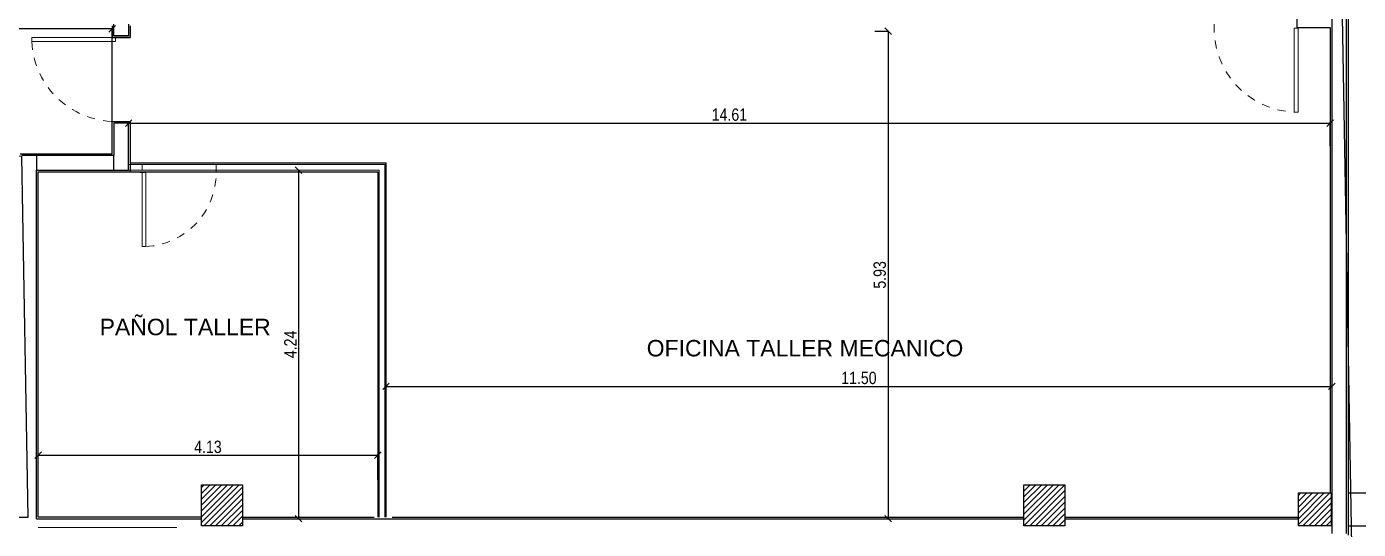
# Model space of a CAD drawing. Header units: millimetres. Extents: x 182 to 305, y 81 to 164.
# Drawn here: x 277.76 to 293.95, y 109.81 to 115.92 of the extents above; entities that cross this region are included whole.
import ezdxf

# ---------------------------------------------------------------- set-up
doc = ezdxf.new("R2010")
doc.units = ezdxf.units.MM
doc.linetypes.add('Dash 1_16_', pattern=[0.003174, 0.001587, -0.001587])
doc.linetypes.add('Hidden', pattern=[7.14375, 4.7625, -2.38125])
for name, color, linetype, lineweight in [('A-----NPP', 7, 'Continuous', 9), ('A-DOORSYM', 7, 'Continuous', 9), ('DIMENSION', 1, 'Continuous', 25), ('OBSERVACIONES', 7, 'Continuous', 25), ('S-COLSPRM', 7, 'Continuous', 9)]:
    doc.layers.add(name, color=color, linetype=linetype, lineweight=lineweight)
for name, color, linetype in [('C', 7, 'Continuous'), ('DURLOCK', 7, 'Continuous'), ('estructura', 7, 'Continuous'), ('HATCH LADRILLO HUECO 18', 7, 'Continuous'), ('LADRILLO HU 018', 7, 'Continuous'), ('REVOQUES', 7, 'Continuous'), ('Sectores', 3, 'Continuous'), ('TIERRA', 7, 'Continuous')]:
    doc.layers.add(name, color=color, linetype=linetype)
doc.styles.add('ARIALNARROW', font='ARIALN.TTF')
doc.styles.add('MtXpl_Arial_Unicode_', font='ARIALUNI.ttf')
doc.dimstyles.new('C', dxfattribs={"dimscale": 1.5, "dimtxt": 0.15, "dimasz": 0.08, "dimexe": 0.01, "dimexo": 0, "dimgap": 0.025, "dimtad": 1, "dimzin": 0, "dimdsep": 46, "dimtxsty": 'ARIALNARROW', "dimblk": 'OBLIQUE', "dimcen": 0, "dimclrd": 256, "dimclre": 256, "dimclrt": 256, "dimadec": 0, "dimazin": 0, "dimtfac": 1.666667, "dimtofl": 0, "dimtmove": 0, "dimatfit": 0, "dimldrblk": 'OBLIQUE', "dimfxl": 0.1, "dimtolj": 1, "dimtzin": 0, "dimarcsym": 0})

# ---------------------------------------------------------------- blocks, each defined once
blk = doc.blocks.new('_Oblique')
at = {"layer": 'estructura', "color": 0, "lineweight": -2}
blk.add_line((-0.5, -0.5), (0.5, 0.5), dxfattribs=at)
blk = doc.blocks.new('*D39')
at = {"layer": 'Defpoints', "color": 0}
for p in [(282.031109, 110.713191), (277.901109, 110.413191), (282.031109, 110.413191)]:
    blk.add_point(p, dxfattribs=at)
at = {"layer": 'DIMENSION', "lineweight": -2}
for p, q in [((277.901109, 110.413191), (277.901109, 110.723191)), ((277.901109, 110.713191), (282.031109, 110.713191)), ((282.031109, 110.413191), (282.031109, 110.723191))]:
    blk.add_line(p, q, dxfattribs=at)
at = {"layer": 'DIMENSION', "lineweight": -2, "xscale": 0.08, "yscale": 0.08, "zscale": 0.08, "rotation": 180}
blk.add_blockref('_Oblique', (277.901109, 110.713191), dxfattribs=at)
at = {"layer": 'DIMENSION', "lineweight": -2, "xscale": 0.08, "yscale": 0.08, "zscale": 0.08}
blk.add_blockref('_Oblique', (282.031109, 110.713191), dxfattribs=at)
at = {"layer": 'DIMENSION', "insert": (279.966109, 110.814767), "char_height": 0.15, "attachment_point": 5, "style": 'ARIALNARROW'}
blk.add_mtext('\\A1;4.13', dxfattribs=at)
blk = doc.blocks.new('*D42')
at = {"layer": 'Defpoints', "color": 0}
for p in [(281.068341, 114.179649), (281.068341, 109.942148), (281.068341, 109.942148)]:
    blk.add_point(p, dxfattribs=at)
at = {"layer": 'DIMENSION', "lineweight": -2}
for p, q in [((281.068341, 114.179649), (281.078341, 114.179649)), ((281.068341, 114.179649), (281.068341, 109.942148)), ((281.068341, 109.942148), (281.078341, 109.942148))]:
    blk.add_line(p, q, dxfattribs=at)
at = {"layer": 'DIMENSION', "lineweight": -2, "xscale": 0.08, "yscale": 0.08, "zscale": 0.08}
for p, rotation in [((281.068341, 114.179649), 90), ((281.068341, 109.942148), 270)]:
    blk.add_blockref('_Oblique', p, dxfattribs=dict(at, rotation=rotation))
at = {"layer": 'DIMENSION', "insert": (280.96804, 112.060899), "char_height": 0.15, "attachment_point": 5, "rotation": 90, "style": 'ARIALNARROW'}
blk.add_mtext('\\A1;4.24', dxfattribs=at)
blk = doc.blocks.new('*D43')
at = {"layer": 'Defpoints', "color": 0}
for p in [(279.001539, 114.752148), (293.610888, 114.752148), (293.610888, 114.475131)]:
    blk.add_point(p, dxfattribs=at)
at = {"layer": 'DIMENSION', "lineweight": -2}
for p, q in [((279.001539, 114.752148), (279.001539, 114.762148)), ((279.001539, 114.752148), (293.610888, 114.752148)), ((293.610888, 114.475131), (293.610888, 114.762148))]:
    blk.add_line(p, q, dxfattribs=at)
at = {"layer": 'DIMENSION', "lineweight": -2, "xscale": 0.08, "yscale": 0.08, "zscale": 0.08, "rotation": 180}
blk.add_blockref('_Oblique', (279.001539, 114.752148), dxfattribs=at)
at = {"layer": 'DIMENSION', "lineweight": -2, "xscale": 0.08, "yscale": 0.08, "zscale": 0.08}
blk.add_blockref('_Oblique', (293.610888, 114.752148), dxfattribs=at)
at = {"layer": 'DIMENSION', "insert": (286.306214, 114.853725), "char_height": 0.15, "attachment_point": 5, "style": 'ARIALNARROW'}
blk.add_mtext('\\A1;14.61', dxfattribs=at)
blk = doc.blocks.new('*D44')
at = {"layer": 'Defpoints', "color": 0}
for p in [(288.076551, 115.86953), (288.236514, 109.942148), (288.236514, 109.942148)]:
    blk.add_point(p, dxfattribs=at)
at = {"layer": 'DIMENSION', "lineweight": -2}
for p, q in [((288.076551, 115.86953), (288.246514, 115.86953)), ((288.236514, 115.86953), (288.236514, 109.942148)), ((288.236514, 109.942148), (288.246514, 109.942148))]:
    blk.add_line(p, q, dxfattribs=at)
at = {"layer": 'DIMENSION', "lineweight": -2, "xscale": 0.08, "yscale": 0.08, "zscale": 0.08}
for p, rotation in [((288.236514, 115.86953), 90), ((288.236514, 109.942148), 270)]:
    blk.add_blockref('_Oblique', p, dxfattribs=dict(at, rotation=rotation))
at = {"layer": 'DIMENSION', "insert": (288.134937, 112.905839), "char_height": 0.15, "attachment_point": 5, "rotation": 90, "style": 'ARIALNARROW'}
blk.add_mtext('\\A1;5.93', dxfattribs=at)
blk = doc.blocks.new('*D45')
at = {"layer": 'Defpoints', "color": 0}
for p in [(282.131109, 111.551239), (293.630888, 111.551239), (293.630888, 111.551239)]:
    blk.add_point(p, dxfattribs=at)
at = {"layer": 'DIMENSION', "lineweight": -2}
for p, q in [((282.131109, 111.551239), (282.131109, 111.561239)), ((282.131109, 111.551239), (293.630888, 111.551239)), ((293.630888, 111.551239), (293.630888, 111.561239))]:
    blk.add_line(p, q, dxfattribs=at)
at = {"layer": 'DIMENSION', "lineweight": -2, "xscale": 0.08, "yscale": 0.08, "zscale": 0.08, "rotation": 180}
blk.add_blockref('_Oblique', (282.131109, 111.551239), dxfattribs=at)
at = {"layer": 'DIMENSION', "lineweight": -2, "xscale": 0.08, "yscale": 0.08, "zscale": 0.08}
blk.add_blockref('_Oblique', (293.630888, 111.551239), dxfattribs=at)
at = {"layer": 'DIMENSION', "insert": (287.880999, 111.652816), "char_height": 0.15, "attachment_point": 5, "style": 'ARIALNARROW'}
blk.add_mtext('\\A1;11.50', dxfattribs=at)
blk = doc.blocks.new('*D51')
at = {"layer": 'Defpoints', "color": 0}
for p in [(265.220788, 115.897484), (265.220788, 115.897484), (278.801539, 114.575899)]:
    blk.add_point(p, dxfattribs=at)
at = {"layer": 'DIMENSION', "lineweight": -2}
for p, q in [((265.220788, 115.897484), (265.220788, 115.907484)), ((278.801539, 115.897484), (265.220788, 115.897484)), ((278.801539, 114.575899), (278.801539, 115.907484))]:
    blk.add_line(p, q, dxfattribs=at)
at = {"layer": 'DIMENSION', "lineweight": -2, "xscale": 0.08, "yscale": 0.08, "zscale": 0.08, "rotation": 180}
blk.add_blockref('_Oblique', (265.220788, 115.897484), dxfattribs=at)
at = {"layer": 'DIMENSION', "lineweight": -2, "xscale": 0.08, "yscale": 0.08, "zscale": 0.08}
blk.add_blockref('_Oblique', (278.801539, 115.897484), dxfattribs=at)
at = {"layer": 'DIMENSION', "insert": (272.011164, 115.999061), "char_height": 0.15, "attachment_point": 5, "style": 'ARIALNARROW'}
blk.add_mtext('\\A1;13.58', dxfattribs=at)

msp = doc.modelspace()

# ---------------------------------------------------------------- linework, layer by layer
at = {"color": 252, "ltscale": 0.01}
msp.add_lwpolyline([(269.166106, 114.429649), (269.186106, 109.962148), (277.780636, 109.962148), (277.701952, 114.344624)], close=True, dxfattribs=at)
at = {"layer": 'A-----NPP', "color": 252, "linetype": 'Hidden'}
msp.add_line((270.75581, 109.835648), (279.586106, 109.835648), dxfattribs=at)
at = {"layer": 'A-DOORSYM', "color": 252}
for p, q in [((277.823522, 115.742148), (277.823522, 115.792148)), ((277.823522, 115.792148), (278.843522, 115.792148)), ((278.843522, 115.792148), (278.843522, 115.742148)), ((293.171685, 115.904648), (293.171685, 114.884648)), ((293.221685, 115.904648), (293.171685, 115.904648)), ((293.221685, 114.884648), (293.221685, 115.904648)), ((278.843522, 115.742148), (277.823522, 115.742148)), ((293.171685, 114.884648), (293.221685, 114.884648)), ((279.141308, 114.149649), (279.191308, 114.149649)), ((279.211308, 114.149649), (279.166308, 114.149649)), ((279.166308, 114.149649), (279.166308, 113.249649)), ((279.211308, 113.249649), (279.211308, 114.149649)), ((279.166308, 113.249649), (279.211308, 113.249649))]:
    msp.add_line(p, q, dxfattribs=at)
at = {"layer": 'A-DOORSYM', "color": 252, "linetype": 'Dash 1_16_'}
for centre, radius, start, end in [((293.221685, 115.904648), 1.021225, 177.19363, 267.19363), ((278.843522, 115.792148), 1.021225, 182.80637, 272.80637), ((279.166308, 114.149649), 0.901124, 272.862405, 0)]:
    msp.add_arc(centre, radius, start, end, dxfattribs=at)
at = {"layer": 'C', "color": 252}
for p, q in [((279.886106, 109.854648), (279.886106, 110.354648)), ((279.886106, 110.354648), (280.386106, 110.354648)), ((280.386106, 110.354648), (280.386106, 109.854648)), ((289.886106, 109.854648), (289.886106, 110.354648)), ((289.886106, 110.354648), (290.386106, 110.354648)), ((290.386106, 110.354648), (290.386106, 109.854648)), ((293.225194, 109.854648), (293.225194, 110.254648)), ((293.225194, 110.254648), (293.625194, 110.254648)), ((293.625194, 110.254648), (293.625194, 109.854648)), ((280.386106, 109.854648), (279.886106, 109.854648)), ((290.386106, 109.854648), (289.886106, 109.854648)), ((293.625194, 109.854648), (293.225194, 109.854648))]:
    msp.add_line(p, q, dxfattribs=at)
at = {"layer": 'DURLOCK', "color": 252, "lineweight": 18}
for p, q in [((279.001539, 114.249649), (282.116109, 114.249649)), ((279.001539, 114.179649), (282.046109, 114.179649)), ((279.166308, 114.179649), (279.166308, 114.249649)), ((280.067432, 114.149649), (280.067432, 114.249649)), ((282.046109, 109.962148), (282.046109, 114.179649)), ((282.116109, 109.962148), (282.116109, 114.249649))]:
    msp.add_line(p, q, dxfattribs=at)
at = {"layer": 'HATCH LADRILLO HUECO 18', "color": 252, "ltscale": 5}
for p, q in [((278.821539, 114.359649), (277.881109, 114.359649)), ((277.881109, 114.359649), (277.881109, 114.179649)), ((278.821539, 114.179649), (278.821539, 114.359649)), ((277.881109, 114.179649), (278.821539, 114.179649))]:
    msp.add_line(p, q, dxfattribs=at)
at = {"layer": 'LADRILLO HU 018', "color": 252}
for p, q in [((293.630888, 117.95674), (293.630888, 109.762148)), ((293.810888, 109.762148), (293.810888, 117.95674)), ((278.821539, 115.812148), (278.821539, 115.954648)), ((279.001539, 115.954648), (279.001539, 115.812148)), ((279.001539, 115.812148), (278.821539, 115.812148)), ((279.001539, 114.752148), (278.821539, 114.752148)), ((278.821539, 114.752148), (278.821539, 114.359649)), ((279.001539, 114.179649), (279.001539, 114.752148)), ((278.821539, 114.359649), (277.701109, 114.359649)), ((277.881109, 114.179649), (279.001539, 114.179649)), ((277.881109, 109.942148), (277.881109, 114.179649))]:
    msp.add_line(p, q, dxfattribs=at)
at = {"layer": 'LADRILLO HU 018', "color": 252, "ltscale": 5}
for p, q in [((277.881109, 109.942148), (279.886106, 109.942148)), ((280.386106, 109.942148), (289.886106, 109.942148)), ((280.386106, 109.942148), (289.886106, 109.942148)), ((290.386106, 109.942148), (293.225194, 109.942148))]:
    msp.add_line(p, q, dxfattribs=at)
at = {"layer": 'OBSERVACIONES', "color": 252, "ltscale": 5}
for p, q in [((293.830888, 110.255339), (299.011104, 110.254648)), ((293.830835, 109.855339), (299.011104, 109.854648))]:
    msp.add_line(p, q, dxfattribs=at)
at = {"layer": 'REVOQUES', "color": 252, "ltscale": 5}
for p, q in [((293.830888, 117.98674), (293.830888, 109.742148)), ((293.205194, 116.354648), (293.205194, 115.914648)), ((278.801539, 115.934648), (278.801539, 115.792148)), ((278.801539, 115.792148), (279.021539, 115.792148)), ((279.021539, 115.792148), (278.801539, 115.792148)), ((279.021539, 115.934648), (279.021539, 115.792148)), ((293.205194, 115.914648), (293.225194, 115.914648)), ((293.225194, 115.914648), (293.610888, 115.914648)), ((293.610888, 115.914648), (293.610888, 110.254648)), ((278.801539, 114.772148), (279.021539, 114.772148)), ((278.801539, 114.379649), (278.801539, 114.772148)), ((279.021539, 114.772148), (279.021539, 114.159649)), ((277.681109, 114.379649), (278.801539, 114.379649)), ((277.901109, 114.159649), (279.021539, 114.159649)), ((277.901109, 109.962148), (277.901109, 114.159649)), ((279.021539, 114.269649), (282.131109, 114.269649)), ((279.021539, 114.159649), (282.031109, 114.159649)), ((282.031109, 114.159649), (282.031109, 109.962148)), ((282.131109, 109.962148), (282.131109, 114.269649)), ((279.886106, 109.962148), (277.901109, 109.962148)), ((280.386106, 109.962148), (281.986109, 109.962148)), ((282.206109, 109.962148), (289.886106, 109.962148)), ((290.386106, 109.962148), (293.225194, 109.962148))]:
    msp.add_line(p, q, dxfattribs=at)
at = {"layer": 'S-COLSPRM', "color": 252, "linetype": 'Continuous'}
for p, q in [((279.886106, 110.319278), (279.921476, 110.354648)), ((279.886106, 110.248568), (279.992187, 110.354648)), ((279.886106, 110.177857), (280.062898, 110.354648)), ((279.886106, 110.107146), (280.133608, 110.354648)), ((279.886106, 110.036436), (280.204319, 110.354648)), ((279.886106, 109.965725), (280.27503, 110.354648)), ((279.886106, 109.895014), (280.34574, 110.354648)), ((279.916451, 109.854648), (280.386106, 110.324304)), ((289.886106, 110.349073), (289.891682, 110.354648)), ((289.886106, 110.278362), (289.962393, 110.354648)), ((289.886106, 110.207651), (290.033103, 110.354648)), ((289.886106, 110.136941), (290.103814, 110.354648)), ((289.886106, 110.06623), (290.174525, 110.354648)), ((289.886106, 109.995519), (290.245235, 110.354648)), ((289.886106, 109.924809), (290.315946, 110.354648)), ((289.886657, 109.854648), (290.386106, 110.354098)), ((289.957367, 109.854648), (290.386106, 110.283387)), ((279.987162, 109.854648), (280.386106, 110.253593)), ((280.057872, 109.854648), (280.386106, 110.182882)), ((280.128583, 109.854648), (280.386106, 110.112172)), ((290.028078, 109.854648), (290.386106, 110.212677)), ((290.098789, 109.854648), (290.386106, 110.141966)), ((293.225195, 110.224456), (293.255322, 110.254583)), ((293.225196, 110.153747), (293.326045, 110.254596)), ((293.225198, 110.083038), (293.396768, 110.254608)), ((293.225199, 110.012329), (293.467491, 110.254621)), ((293.225201, 109.94162), (293.538214, 110.254633)), ((293.225202, 109.870911), (293.608937, 110.254646)), ((293.279581, 109.854578), (293.625194, 110.200192)), ((293.350291, 109.854578), (293.625194, 110.129481)), ((280.199294, 109.854648), (280.386106, 110.041461)), ((280.270005, 109.854648), (280.386106, 109.97075)), ((290.169499, 109.854648), (290.386106, 110.071255)), ((290.24021, 109.854648), (290.386106, 110.000545)), ((293.421007, 109.854583), (293.625194, 110.05877)), ((293.49174, 109.854606), (293.625194, 109.98806)), ((280.340715, 109.854648), (280.386106, 109.900039)), ((290.310921, 109.854648), (290.386106, 109.929834)), ((290.381631, 109.854648), (290.386106, 109.859123)), ((293.562474, 109.854628), (293.625194, 109.917349))]:
    msp.add_line(p, q, dxfattribs=at)
at = {"layer": 'TIERRA', "color": 252, "ltscale": 0.1}
msp.add_line((293.875247, 109.616536), (293.325194, 140.23174), dxfattribs=at)

# ---------------------------------------------------------------- texts
at = {"layer": 'Sectores', "style": 'MtXpl_Arial_Unicode_'}
for s, p in [('PAÑOL TALLER', (278.648827, 112.172958)), ('OFICINA TALLER MECANICO', (285.300856, 111.915127))]:
    msp.add_text(s, height=0.2, dxfattribs=at).set_placement(p)

# ---------------------------------------------------------------- dimensions: what is measured, and where the dimension line sits
at = {"layer": 'DIMENSION'}
for base, p1, p2, override, picture, middle in [((265.220788, 115.897484), (278.801539, 114.575899), (265.220788, 115.897484), {"dimscale": 1, "dimlfac": 1, "dimtxsty": 'ARIALNARROW', "dimtmove": 1, "dimtolj": 1}, '*D51', (272.011164, 115.999061)), ((293.610888, 114.752148), (279.001539, 114.752148), (293.610888, 114.475131), {"dimscale": 1, "dimlfac": 1, "dimtxsty": 'ARIALNARROW', "dimtolj": 1}, '*D43', (286.306214, 114.853725)), ((293.630888, 111.551239), (282.131109, 111.551239), (293.630888, 111.551239), {"dimscale": 1, "dimlfac": 1, "dimtxsty": 'ARIALNARROW', "dimtolj": 1}, '*D45', (287.880999, 111.652816)), ((282.031109, 110.713191), (277.901109, 110.413191), (282.031109, 110.413191), {"dimscale": 1, "dimlfac": 1, "dimtxsty": 'ARIALNARROW', "dimtolj": 1}, '*D39', (279.966109, 110.814767))]:
    dim = msp.add_linear_dim(base=base, p1=p1, p2=p2, dimstyle='C', override=override, dxfattribs=at)
    dim.commit()
    dim.dimension.update_dxf_attribs({"geometry": picture, "text_midpoint": middle})
for base, p1, p2, angle, picture, middle in [((288.236514, 109.942148), (288.076551, 115.86953), (288.236514, 109.942148), 90, '*D44', (288.134937, 112.905839)), ((281.068341, 109.942148), (281.068341, 114.179649), (281.068341, 109.942148), 270, '*D42', (280.96804, 112.060899))]:
    dim = msp.add_linear_dim(base=base, p1=p1, p2=p2, angle=angle, dimstyle='C', override={"dimscale": 1, "dimlfac": 1, "dimtxsty": 'ARIALNARROW', "dimtolj": 1}, dxfattribs=at)
    dim.commit()
    dim.dimension.update_dxf_attribs({"geometry": picture, "text_midpoint": middle})

doc.saveas('drawing.dxf')
